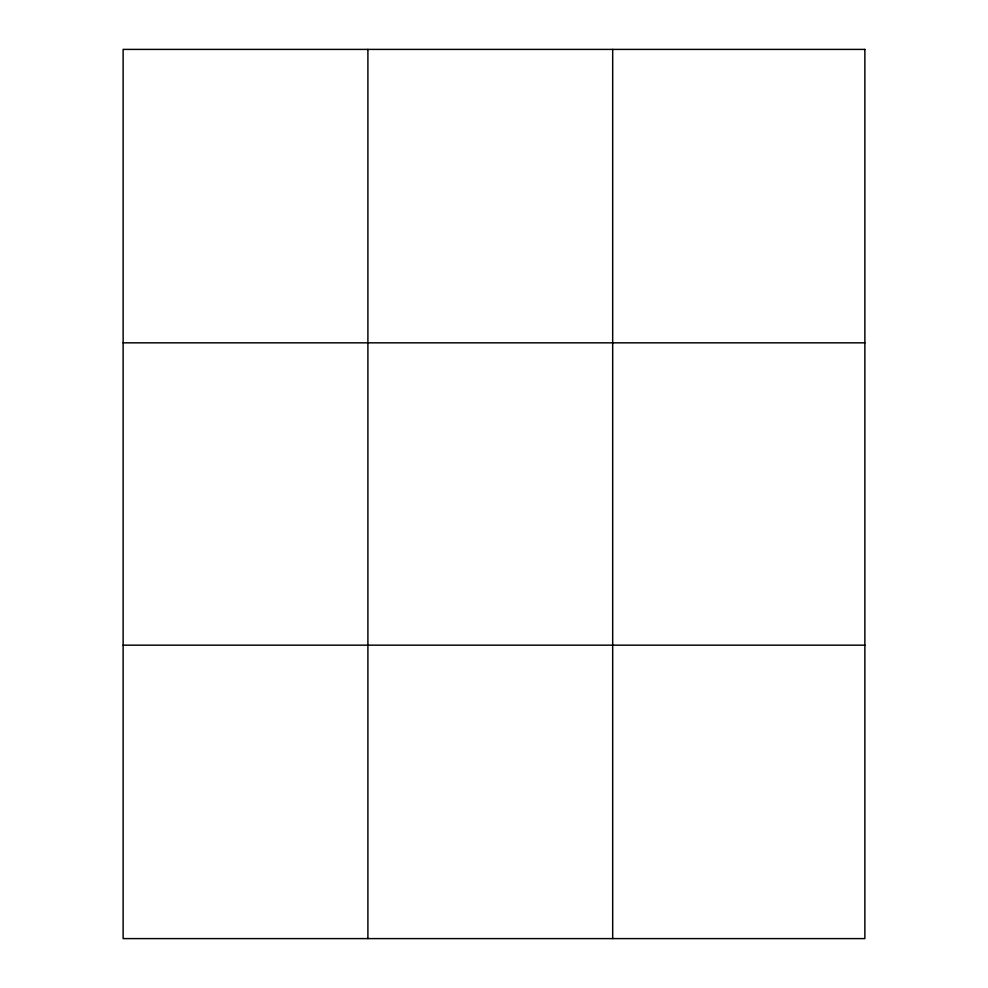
<?xml version="1.0" encoding="UTF-8"?>
<svg xmlns="http://www.w3.org/2000/svg" width="988" height="988" viewBox="0 0 988 988"><rect width="100%" height="100%" fill="white"/><g stroke="black" fill="none" stroke-linecap="round" stroke-linejoin="round"><path stroke-width="1.48" d="M367.906 938.6L367.906 49.4M612.684 938.6L612.684 49.4M123.13 342.836L864.87 342.836M123.13 645.164L864.87 645.164M864.87 49.4L864.87 938.6L123.13 938.6L123.13 49.4L864.87 49.4"/></g></svg>
